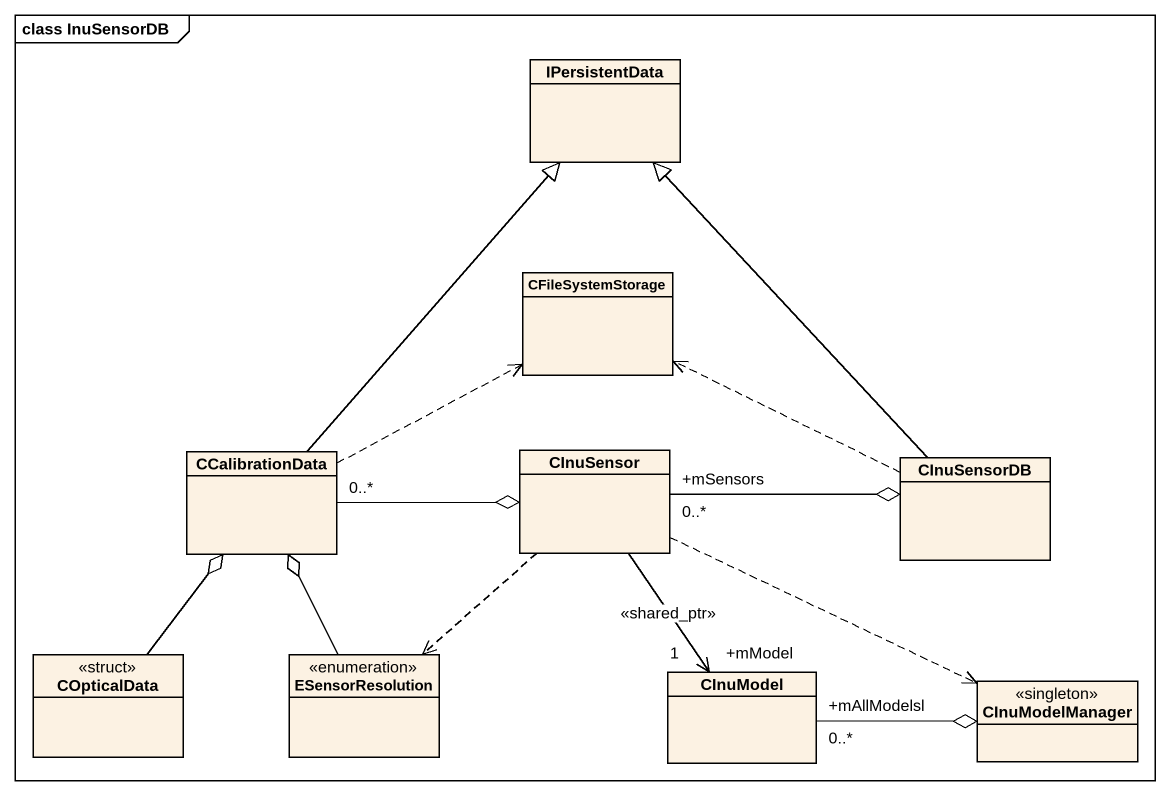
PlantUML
@startuml
mainframe class InuSensorDB
hide circle
hide empty members
class IPersistentData
class CFileSystemStorage
class CCalibrationData
class CInuSensor
class CInuSensorDB
class COpticalData <<struct>>
enum ESensorResolution
class CInuModel
class CInuModelManager <<singleton>>
CCalibrationData -up-|> IPersistentData
CCalibrationData .right.> CFileSystemStorage
CCalibrationData "0..*" -right-o CInuSensor
CInuSensor "+mSensors\n0..*" -right-o CInuSensorDB
CInuSensor ..> ESensorResolution
CInuSensor --> "+mModel\n1" CInuModel : <<shared_ptr>>
CInuSensor .right.> CInuModelManager
CInuSensorDB -up-|> IPersistentData
CInuSensorDB .left.> CFileSystemStorage
COpticalData -up-o CCalibrationData
ESensorResolution -up-o CCalibrationData
CInuModel "+mAllModelsl\n0..*" -right-o CInuModelManager
@enduml
